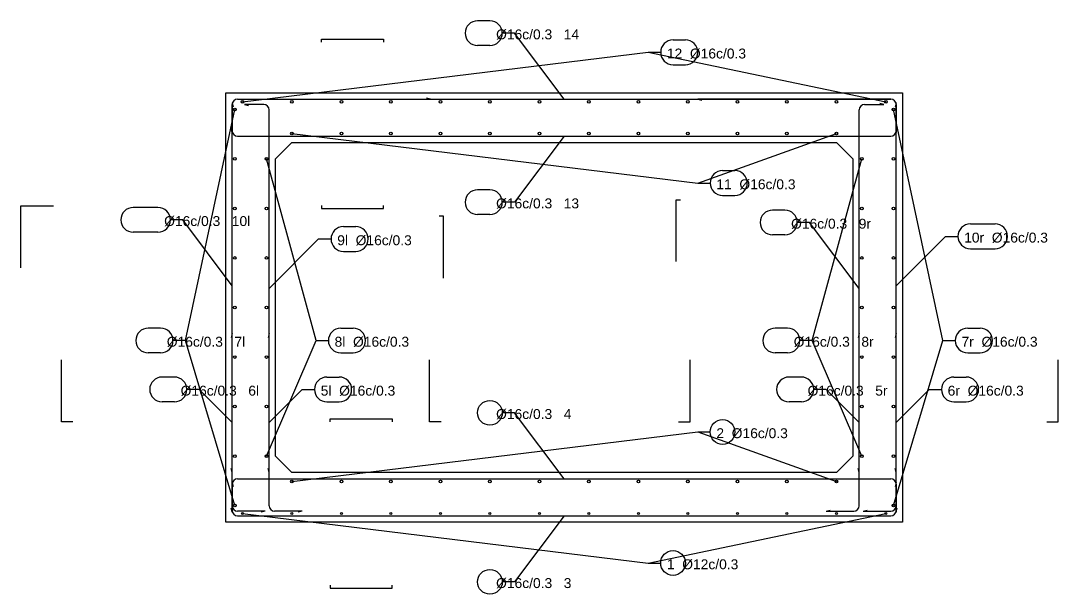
# Model space of a CAD drawing. Extents: x -1.3 to 10.1, y -0.4 to 24.9.
# Drawn here: x -1.24 to 5.04, y -0.44 to 3.04 of the extents above; entities that cross this region are included whole.
import ezdxf

# ---------------------------------------------------------------- set-up
doc = ezdxf.new("R2010")
doc.units = 0
doc.layers.get('0').update_dxf_attribs({"linetype": 'continuous'})
for name, color, linetype in [('color_0', 255, 'Continuous'), ('color_1', 254, 'Continuous'), ('color_2', 253, 'Continuous'), ('color_3', 252, 'Continuous'), ('color_6', 249, 'Continuous')]:
    doc.layers.add(name, color=color, linetype=linetype)
doc.styles.get("Standard").update_dxf_attribs({"font": 'ARIAL.TTF'})

# ---------------------------------------------------------------- blocks, each defined once
blk = doc.blocks.new('SHAPE')
at = {"color": 0}
for p, q in [((0, 0), (0, 2.6)), ((0, 2.6), (4.1, 2.6)), ((4.1, 2.6), (4.1, 0)), ((4.1, 0), (0, 0))]:
    blk.add_line(p, q, dxfattribs=at)
blk = doc.blocks.new('SHAPE001')
at = {"color": 0}
for p, q in [((0.3, 2.2), (0.4, 2.3)), ((0.4, 2.3), (3.7, 2.3)), ((3.7, 2.3), (3.8, 2.2)), ((0.3, 0.4), (0.3, 2.2)), ((3.8, 2.2), (3.8, 0.4)), ((0.4, 0.3), (0.3, 0.4)), ((3.8, 0.4), (3.7, 0.3)), ((3.7, 0.3), (0.4, 0.3))]:
    blk.add_line(p, q, dxfattribs=at)
blk = doc.blocks.new('WIRE001')
at = {"color": 3}
for p, q in [((0.038, 0.24), (0.038, 0.07)), ((4.062, 0.07), (4.062, 0.24)), ((0.07, 0.038), (4.03, 0.038))]:
    blk.add_line(p, q, dxfattribs=at)
for centre, start, end in [((0.07, 0.07), -180, -90), ((4.03, 0.07), -90, 0)]:
    blk.add_arc(centre, 0.032, start, end, dxfattribs=at)
blk = doc.blocks.new('LINE001')
at = {"color": 6}
blk.add_line((0.038, 0.24), (0.0445, 0.2159), dxfattribs=at)
blk = doc.blocks.new('LINE002')
at = {"color": 6}
blk.add_line((4.062, 0.24), (4.0555, 0.2159), dxfattribs=at)
blk = doc.blocks.new('WIRE002')
at = {"color": 2}
for p, q in [((2.05, 0.038), (1.75, -0.362)), ((1.75, -0.362), (1.675, -0.362))]:
    blk.add_line(p, q, dxfattribs=at)
blk = doc.blocks.new('CIRCLE018')
at = {"color": 2}
blk.add_circle((1.6, -0.362), 0.075, dxfattribs=at)
blk = doc.blocks.new('SHAPE002')
at = {"color": 0}
for p, q in [((0.6325, -0.3815), (0.6325, -0.4004)), ((0.6325, -0.4004), (1.0075, -0.4004)), ((1.0075, -0.4004), (1.0075, -0.3815))]:
    blk.add_line(p, q, dxfattribs=at)
blk = doc.blocks.new('WIRE004')
at = {"color": 3}
for p, q in [((0.07, 0.262), (4.03, 0.262)), ((0.038, 0.06), (0.038, 0.23)), ((4.062, 0.23), (4.062, 0.06))]:
    blk.add_line(p, q, dxfattribs=at)
for centre, start, end in [((0.07, 0.23), 90, -180), ((4.03, 0.23), 0, 90)]:
    blk.add_arc(centre, 0.032, start, end, dxfattribs=at)
blk = doc.blocks.new('LINE004')
at = {"color": 6}
blk.add_line((0.038, 0.06), (0.0315, 0.0841), dxfattribs=at)
blk = doc.blocks.new('LINE005')
at = {"color": 6}
blk.add_line((4.062, 0.06), (4.0685, 0.0841), dxfattribs=at)
blk = doc.blocks.new('WIRE005')
at = {"color": 2}
for p, q in [((1.75, 0.662), (1.675, 0.662)), ((2.05, 0.262), (1.75, 0.662))]:
    blk.add_line(p, q, dxfattribs=at)
blk = doc.blocks.new('CIRCLE037')
at = {"color": 2}
blk.add_circle((1.6, 0.662), 0.075, dxfattribs=at)
blk = doc.blocks.new('SHAPE003')
at = {"color": 0}
for p, q in [((0.6325, 0.6065), (0.6325, 0.6254)), ((0.6325, 0.6254), (1.0075, 0.6254)), ((1.0075, 0.6254), (1.0075, 0.6065))]:
    blk.add_line(p, q, dxfattribs=at)
blk = doc.blocks.new('WIRE006')
at = {"color": 2}
for p, q in [((0.1, 0.052), (2.56, -0.248)), ((2.56, -0.248), (2.635, -0.248))]:
    blk.add_line(p, q, dxfattribs=at)
blk = doc.blocks.new('CIRCLE038')
at = {"color": 2}
blk.add_circle((2.71, -0.248), 0.075, dxfattribs=at)
blk = doc.blocks.new('CIRCLE039')
at = {"color": 1}
blk.add_circle((0.1, 0.052), 0.006, dxfattribs=at)
blk = doc.blocks.new('CIRCLE040')
at = {"color": 1}
blk.add_circle((0.4, 0.052), 0.006, dxfattribs=at)
blk = doc.blocks.new('CIRCLE041')
at = {"color": 1}
blk.add_circle((0.7, 0.052), 0.006, dxfattribs=at)
blk = doc.blocks.new('CIRCLE042')
at = {"color": 1}
blk.add_circle((1, 0.052), 0.006, dxfattribs=at)
blk = doc.blocks.new('CIRCLE043')
at = {"color": 1}
blk.add_circle((1.3, 0.052), 0.006, dxfattribs=at)
blk = doc.blocks.new('CIRCLE044')
at = {"color": 1}
blk.add_circle((1.6, 0.052), 0.006, dxfattribs=at)
blk = doc.blocks.new('CIRCLE045')
at = {"color": 1}
blk.add_circle((1.9, 0.052), 0.006, dxfattribs=at)
blk = doc.blocks.new('CIRCLE046')
at = {"color": 1}
blk.add_circle((2.2, 0.052), 0.006, dxfattribs=at)
blk = doc.blocks.new('CIRCLE047')
at = {"color": 1}
blk.add_circle((2.5, 0.052), 0.006, dxfattribs=at)
blk = doc.blocks.new('CIRCLE048')
at = {"color": 1}
blk.add_circle((2.8, 0.052), 0.006, dxfattribs=at)
blk = doc.blocks.new('CIRCLE049')
at = {"color": 1}
blk.add_circle((3.1, 0.052), 0.006, dxfattribs=at)
blk = doc.blocks.new('CIRCLE050')
at = {"color": 1}
blk.add_circle((3.4, 0.052), 0.006, dxfattribs=at)
blk = doc.blocks.new('CIRCLE051')
at = {"color": 1}
blk.add_circle((3.7, 0.052), 0.006, dxfattribs=at)
blk = doc.blocks.new('CIRCLE052')
at = {"color": 1}
blk.add_circle((4, 0.052), 0.006, dxfattribs=at)
blk = doc.blocks.new('LINE006')
at = {"color": 2}
blk.add_line((2.56, -0.248), (4, 0.052), dxfattribs=at)
blk = doc.blocks.new('WIRE009')
at = {"color": 2}
for p, q in [((0.4, 0.246), (2.86, 0.546)), ((2.86, 0.546), (2.935, 0.546))]:
    blk.add_line(p, q, dxfattribs=at)
blk = doc.blocks.new('CIRCLE054')
at = {"color": 2}
blk.add_circle((3.01, 0.546), 0.075, dxfattribs=at)
blk = doc.blocks.new('CIRCLE055')
at = {"color": 1}
blk.add_circle((0.4, 0.246), 0.008, dxfattribs=at)
blk = doc.blocks.new('CIRCLE056')
at = {"color": 1}
blk.add_circle((0.7, 0.246), 0.008, dxfattribs=at)
blk = doc.blocks.new('CIRCLE057')
at = {"color": 1}
blk.add_circle((1, 0.246), 0.008, dxfattribs=at)
blk = doc.blocks.new('CIRCLE058')
at = {"color": 1}
blk.add_circle((1.3, 0.246), 0.008, dxfattribs=at)
blk = doc.blocks.new('CIRCLE059')
at = {"color": 1}
blk.add_circle((1.6, 0.246), 0.008, dxfattribs=at)
blk = doc.blocks.new('CIRCLE060')
at = {"color": 1}
blk.add_circle((1.9, 0.246), 0.008, dxfattribs=at)
blk = doc.blocks.new('CIRCLE061')
at = {"color": 1}
blk.add_circle((2.2, 0.246), 0.008, dxfattribs=at)
blk = doc.blocks.new('CIRCLE062')
at = {"color": 1}
blk.add_circle((2.5, 0.246), 0.008, dxfattribs=at)
blk = doc.blocks.new('CIRCLE063')
at = {"color": 1}
blk.add_circle((2.8, 0.246), 0.008, dxfattribs=at)
blk = doc.blocks.new('CIRCLE064')
at = {"color": 1}
blk.add_circle((3.1, 0.246), 0.008, dxfattribs=at)
blk = doc.blocks.new('CIRCLE065')
at = {"color": 1}
blk.add_circle((3.4, 0.246), 0.008, dxfattribs=at)
blk = doc.blocks.new('CIRCLE066')
at = {"color": 1}
blk.add_circle((3.7, 0.246), 0.008, dxfattribs=at)
blk = doc.blocks.new('LINE009')
at = {"color": 2}
blk.add_line((2.86, 0.546), (3.7, 0.246), dxfattribs=at)
blk = doc.blocks.new('WIRE013')
at = {"color": 3}
for p, q in [((0.038, 2.54), (0.038, 2.37)), ((4.062, 2.37), (4.062, 2.54)), ((0.07, 2.338), (4.03, 2.338))]:
    blk.add_line(p, q, dxfattribs=at)
for centre, start, end in [((0.07, 2.37), -180, -90), ((4.03, 2.37), -90, 0)]:
    blk.add_arc(centre, 0.032, start, end, dxfattribs=at)
blk = doc.blocks.new('LINE013')
at = {"color": 6}
blk.add_line((0.038, 2.54), (0.0445, 2.5159), dxfattribs=at)
blk = doc.blocks.new('LINE014')
at = {"color": 6}
blk.add_line((4.062, 2.54), (4.0555, 2.5159), dxfattribs=at)
blk = doc.blocks.new('WIRE014')
at = {"color": 2}
for p, q in [((2.05, 2.338), (1.75, 1.938)), ((1.75, 1.938), (1.675, 1.938))]:
    blk.add_line(p, q, dxfattribs=at)
blk = doc.blocks.new('SHAPE008')
at = {"color": 0}
for p, q in [((1.6, 2.013), (1.525, 2.013)), ((1.6, 1.863), (1.525, 1.863))]:
    blk.add_line(p, q, dxfattribs=at)
for centre, start, end in [((1.525, 1.938), 90, -90), ((1.6, 1.938), -90, 90)]:
    blk.add_arc(centre, 0.075, start, end, dxfattribs=at)
blk = doc.blocks.new('SHAPE009')
at = {"color": 0}
for p, q in [((0.58, 1.9185), (0.58, 1.8996)), ((0.58, 1.8996), (0.955, 1.8996)), ((0.955, 1.8996), (0.955, 1.9185))]:
    blk.add_line(p, q, dxfattribs=at)
blk = doc.blocks.new('WIRE016')
at = {"color": 3}
for p, q in [((0.038, 2.36), (0.038, 2.53)), ((0.07, 2.562), (4.03, 2.562)), ((4.062, 2.53), (4.062, 2.36))]:
    blk.add_line(p, q, dxfattribs=at)
for centre, start, end in [((0.07, 2.53), 90, -180), ((4.03, 2.53), 0, 90)]:
    blk.add_arc(centre, 0.032, start, end, dxfattribs=at)
blk = doc.blocks.new('LINE016')
at = {"color": 6}
blk.add_line((0.038, 2.36), (0.0315, 2.3841), dxfattribs=at)
blk = doc.blocks.new('LINE017')
at = {"color": 6}
blk.add_line((4.062, 2.36), (4.0685, 2.3841), dxfattribs=at)
blk = doc.blocks.new('WIRE017')
at = {"color": 2}
for p, q in [((1.75, 2.962), (1.675, 2.962)), ((2.05, 2.562), (1.75, 2.962))]:
    blk.add_line(p, q, dxfattribs=at)
blk = doc.blocks.new('SHAPE011')
at = {"color": 0}
for p, q in [((1.6, 3.037), (1.525, 3.037)), ((1.6, 2.887), (1.525, 2.887))]:
    blk.add_line(p, q, dxfattribs=at)
for centre, start, end in [((1.525, 2.962), 90, -90), ((1.6, 2.962), -90, 90)]:
    blk.add_arc(centre, 0.075, start, end, dxfattribs=at)
blk = doc.blocks.new('SHAPE012')
at = {"color": 0}
for p, q in [((0.58, 2.9065), (0.58, 2.9254)), ((0.58, 2.9254), (0.955, 2.9254)), ((0.955, 2.9254), (0.955, 2.9065))]:
    blk.add_line(p, q, dxfattribs=at)
blk = doc.blocks.new('WIRE018')
at = {"color": 2}
for p, q in [((0.4, 2.354), (2.86, 2.054)), ((2.86, 2.054), (2.935, 2.054))]:
    blk.add_line(p, q, dxfattribs=at)
blk = doc.blocks.new('SHAPE013')
at = {"color": 0}
for p, q in [((3.01, 2.129), (3.085, 2.129)), ((3.01, 1.979), (3.085, 1.979))]:
    blk.add_line(p, q, dxfattribs=at)
for centre, start, end in [((3.01, 2.054), 90, -90), ((3.085, 2.054), -90, 90)]:
    blk.add_arc(centre, 0.075, start, end, dxfattribs=at)
blk = doc.blocks.new('CIRCLE102')
at = {"color": 1}
blk.add_circle((0.4, 2.354), 0.008, dxfattribs=at)
blk = doc.blocks.new('CIRCLE103')
at = {"color": 1}
blk.add_circle((0.7, 2.354), 0.008, dxfattribs=at)
blk = doc.blocks.new('CIRCLE104')
at = {"color": 1}
blk.add_circle((1, 2.354), 0.008, dxfattribs=at)
blk = doc.blocks.new('CIRCLE105')
at = {"color": 1}
blk.add_circle((1.3, 2.354), 0.008, dxfattribs=at)
blk = doc.blocks.new('CIRCLE106')
at = {"color": 1}
blk.add_circle((1.6, 2.354), 0.008, dxfattribs=at)
blk = doc.blocks.new('CIRCLE107')
at = {"color": 1}
blk.add_circle((1.9, 2.354), 0.008, dxfattribs=at)
blk = doc.blocks.new('CIRCLE108')
at = {"color": 1}
blk.add_circle((2.2, 2.354), 0.008, dxfattribs=at)
blk = doc.blocks.new('CIRCLE109')
at = {"color": 1}
blk.add_circle((2.5, 2.354), 0.008, dxfattribs=at)
blk = doc.blocks.new('CIRCLE110')
at = {"color": 1}
blk.add_circle((2.8, 2.354), 0.008, dxfattribs=at)
blk = doc.blocks.new('CIRCLE111')
at = {"color": 1}
blk.add_circle((3.1, 2.354), 0.008, dxfattribs=at)
blk = doc.blocks.new('CIRCLE112')
at = {"color": 1}
blk.add_circle((3.4, 2.354), 0.008, dxfattribs=at)
blk = doc.blocks.new('CIRCLE113')
at = {"color": 1}
blk.add_circle((3.7, 2.354), 0.008, dxfattribs=at)
blk = doc.blocks.new('LINE018')
at = {"color": 2}
blk.add_line((2.86, 2.054), (3.7, 2.354), dxfattribs=at)
blk = doc.blocks.new('WIRE021')
at = {"color": 2}
for p, q in [((0.1, 2.546), (2.56, 2.846)), ((2.56, 2.846), (2.635, 2.846))]:
    blk.add_line(p, q, dxfattribs=at)
blk = doc.blocks.new('SHAPE016')
at = {"color": 0}
for p, q in [((2.71, 2.921), (2.785, 2.921)), ((2.71, 2.771), (2.785, 2.771))]:
    blk.add_line(p, q, dxfattribs=at)
for centre, start, end in [((2.71, 2.846), 90, -90), ((2.785, 2.846), -90, 90)]:
    blk.add_arc(centre, 0.075, start, end, dxfattribs=at)
blk = doc.blocks.new('CIRCLE114')
at = {"color": 1}
blk.add_circle((0.1, 2.546), 0.008, dxfattribs=at)
blk = doc.blocks.new('CIRCLE115')
at = {"color": 1}
blk.add_circle((0.4, 2.546), 0.008, dxfattribs=at)
blk = doc.blocks.new('CIRCLE116')
at = {"color": 1}
blk.add_circle((0.7, 2.546), 0.008, dxfattribs=at)
blk = doc.blocks.new('CIRCLE117')
at = {"color": 1}
blk.add_circle((1, 2.546), 0.008, dxfattribs=at)
blk = doc.blocks.new('CIRCLE118')
at = {"color": 1}
blk.add_circle((1.3, 2.546), 0.008, dxfattribs=at)
blk = doc.blocks.new('CIRCLE119')
at = {"color": 1}
blk.add_circle((1.6, 2.546), 0.008, dxfattribs=at)
blk = doc.blocks.new('CIRCLE120')
at = {"color": 1}
blk.add_circle((1.9, 2.546), 0.008, dxfattribs=at)
blk = doc.blocks.new('CIRCLE121')
at = {"color": 1}
blk.add_circle((2.2, 2.546), 0.008, dxfattribs=at)
blk = doc.blocks.new('CIRCLE122')
at = {"color": 1}
blk.add_circle((2.5, 2.546), 0.008, dxfattribs=at)
blk = doc.blocks.new('CIRCLE123')
at = {"color": 1}
blk.add_circle((2.8, 2.546), 0.008, dxfattribs=at)
blk = doc.blocks.new('CIRCLE124')
at = {"color": 1}
blk.add_circle((3.1, 2.546), 0.008, dxfattribs=at)
blk = doc.blocks.new('CIRCLE125')
at = {"color": 1}
blk.add_circle((3.4, 2.546), 0.008, dxfattribs=at)
blk = doc.blocks.new('CIRCLE126')
at = {"color": 1}
blk.add_circle((3.7, 2.546), 0.008, dxfattribs=at)
blk = doc.blocks.new('CIRCLE127')
at = {"color": 1}
blk.add_circle((4, 2.546), 0.008, dxfattribs=at)
blk = doc.blocks.new('LINE021')
at = {"color": 2}
blk.add_line((2.56, 2.846), (4, 2.546), dxfattribs=at)
blk = doc.blocks.new('WIRE025')
at = {"color": 3}
for p, q in [((0.23, 2.53), (0.112, 2.53)), ((0.262, 0.3), (0.262, 2.498))]:
    blk.add_line(p, q, dxfattribs=at)
blk.add_arc((0.23, 2.498), 0.032, 0, 90, dxfattribs=at)
blk = doc.blocks.new('LINE025')
at = {"color": 6}
blk.add_line((0.262, 0.3), (0.2555, 0.3241), dxfattribs=at)
blk = doc.blocks.new('LINE026')
at = {"color": 6}
blk.add_line((0.112, 2.53), (0.1361, 2.5235), dxfattribs=at)
blk = doc.blocks.new('WIRE026')
at = {"color": 2}
for p, q in [((0.262, 1.415), (0.562, 1.715)), ((0.562, 1.715), (0.637, 1.715))]:
    blk.add_line(p, q, dxfattribs=at)
blk = doc.blocks.new('SHAPE021')
at = {"color": 0}
for p, q in [((0.712, 1.79), (0.787, 1.79)), ((0.712, 1.64), (0.787, 1.64))]:
    blk.add_line(p, q, dxfattribs=at)
for centre, start, end in [((0.712, 1.715), 90, -90), ((0.787, 1.715), -90, 90)]:
    blk.add_arc(centre, 0.075, start, end, dxfattribs=at)
blk = doc.blocks.new('SHAPE022')
at = {"color": 0}
for p, q in [((1.3179, 1.8532), (1.2927, 1.8532)), ((1.3179, 1.4782), (1.3179, 1.8532))]:
    blk.add_line(p, q, dxfattribs=at)
blk = doc.blocks.new('WIRE028')
at = {"color": 3}
for p, q in [((0.038, 0.3), (0.038, 2.53)), ((0.07, 2.562), (1.2401, 2.562))]:
    blk.add_line(p, q, dxfattribs=at)
blk.add_arc((0.07, 2.53), 0.032, 90, -180, dxfattribs=at)
blk = doc.blocks.new('LINE028')
at = {"color": 6}
blk.add_line((0.038, 0.3), (0.0315, 0.3241), dxfattribs=at)
blk = doc.blocks.new('LINE029')
at = {"color": 6}
blk.add_line((1.2401, 2.562), (1.216, 2.5685), dxfattribs=at)
blk = doc.blocks.new('WIRE029')
at = {"color": 2}
for p, q in [((-0.262, 1.831), (-0.337, 1.831)), ((0.038, 1.431), (-0.262, 1.831))]:
    blk.add_line(p, q, dxfattribs=at)
blk = doc.blocks.new('SHAPE024')
at = {"color": 0}
for p, q in [((-0.412, 1.906), (-0.562, 1.906)), ((-0.412, 1.756), (-0.562, 1.756))]:
    blk.add_line(p, q, dxfattribs=at)
for centre, start, end in [((-0.562, 1.831), 90, -90), ((-0.412, 1.831), -90, 90)]:
    blk.add_arc(centre, 0.075, start, end, dxfattribs=at)
blk = doc.blocks.new('SHAPE025')
at = {"color": 0}
for p, q in [((-1.2437, 1.5409), (-1.2437, 1.9159)), ((-1.2437, 1.9159), (-1.0444, 1.9159))]:
    blk.add_line(p, q, dxfattribs=at)
blk = doc.blocks.new('WIRE030')
at = {"color": 2}
for p, q in [((0.246, 0.4), (0.546, 1.1)), ((0.546, 1.1), (0.621, 1.1))]:
    blk.add_line(p, q, dxfattribs=at)
blk = doc.blocks.new('SHAPE026')
at = {"color": 0}
for p, q in [((0.696, 1.175), (0.771, 1.175)), ((0.696, 1.025), (0.771, 1.025))]:
    blk.add_line(p, q, dxfattribs=at)
for centre, start, end in [((0.696, 1.1), 90, -90), ((0.771, 1.1), -90, 90)]:
    blk.add_arc(centre, 0.075, start, end, dxfattribs=at)
blk = doc.blocks.new('CIRCLE162')
at = {"color": 1}
blk.add_circle((0.246, 0.4), 0.008, dxfattribs=at)
blk = doc.blocks.new('CIRCLE163')
at = {"color": 1}
blk.add_circle((0.246, 0.7), 0.008, dxfattribs=at)
blk = doc.blocks.new('CIRCLE164')
at = {"color": 1}
blk.add_circle((0.246, 1), 0.008, dxfattribs=at)
blk = doc.blocks.new('CIRCLE165')
at = {"color": 1}
blk.add_circle((0.246, 1.3), 0.008, dxfattribs=at)
blk = doc.blocks.new('CIRCLE166')
at = {"color": 1}
blk.add_circle((0.246, 1.6), 0.008, dxfattribs=at)
blk = doc.blocks.new('CIRCLE167')
at = {"color": 1}
blk.add_circle((0.246, 1.9), 0.008, dxfattribs=at)
blk = doc.blocks.new('CIRCLE168')
at = {"color": 1}
blk.add_circle((0.246, 2.2), 0.008, dxfattribs=at)
blk = doc.blocks.new('LINE030')
at = {"color": 2}
blk.add_line((0.546, 1.1), (0.246, 2.2), dxfattribs=at)
blk = doc.blocks.new('WIRE033')
at = {"color": 2}
for p, q in [((-0.246, 1.1), (-0.321, 1.1)), ((0.054, 0.1), (-0.246, 1.1))]:
    blk.add_line(p, q, dxfattribs=at)
blk = doc.blocks.new('SHAPE029')
at = {"color": 0}
for p, q in [((-0.396, 1.175), (-0.471, 1.175)), ((-0.396, 1.025), (-0.471, 1.025))]:
    blk.add_line(p, q, dxfattribs=at)
for centre, start, end in [((-0.471, 1.1), 90, -90), ((-0.396, 1.1), -90, 90)]:
    blk.add_arc(centre, 0.075, start, end, dxfattribs=at)
blk = doc.blocks.new('CIRCLE169')
at = {"color": 1}
blk.add_circle((0.054, 0.1), 0.008, dxfattribs=at)
blk = doc.blocks.new('CIRCLE170')
at = {"color": 1}
blk.add_circle((0.054, 0.4), 0.008, dxfattribs=at)
blk = doc.blocks.new('CIRCLE171')
at = {"color": 1}
blk.add_circle((0.054, 0.7), 0.008, dxfattribs=at)
blk = doc.blocks.new('CIRCLE172')
at = {"color": 1}
blk.add_circle((0.054, 1), 0.008, dxfattribs=at)
blk = doc.blocks.new('CIRCLE173')
at = {"color": 1}
blk.add_circle((0.054, 1.3), 0.008, dxfattribs=at)
blk = doc.blocks.new('CIRCLE174')
at = {"color": 1}
blk.add_circle((0.054, 1.6), 0.008, dxfattribs=at)
blk = doc.blocks.new('CIRCLE175')
at = {"color": 1}
blk.add_circle((0.054, 1.9), 0.008, dxfattribs=at)
blk = doc.blocks.new('CIRCLE176')
at = {"color": 1}
blk.add_circle((0.054, 2.2), 0.008, dxfattribs=at)
blk = doc.blocks.new('CIRCLE177')
at = {"color": 1}
blk.add_circle((0.054, 2.5), 0.008, dxfattribs=at)
blk = doc.blocks.new('LINE033')
at = {"color": 2}
blk.add_line((-0.246, 1.1), (0.054, 2.5), dxfattribs=at)
blk = doc.blocks.new('WIRE037')
at = {"color": 3}
for p, q in [((4.03, 2.562), (2.8599, 2.562)), ((4.062, 0.3), (4.062, 2.53))]:
    blk.add_line(p, q, dxfattribs=at)
blk.add_arc((4.03, 2.53), 0.032, 0, 90, dxfattribs=at)
blk = doc.blocks.new('LINE037')
at = {"color": 6}
blk.add_line((4.062, 0.3), (4.0555, 0.3241), dxfattribs=at)
blk = doc.blocks.new('LINE038')
at = {"color": 6}
blk.add_line((2.8599, 2.562), (2.884, 2.5555), dxfattribs=at)
blk = doc.blocks.new('WIRE038')
at = {"color": 2}
for p, q in [((4.062, 1.431), (4.362, 1.731)), ((4.362, 1.731), (4.437, 1.731))]:
    blk.add_line(p, q, dxfattribs=at)
blk = doc.blocks.new('SHAPE034')
at = {"color": 0}
for p, q in [((4.512, 1.806), (4.662, 1.806)), ((4.512, 1.656), (4.662, 1.656))]:
    blk.add_line(p, q, dxfattribs=at)
for centre, start, end in [((4.512, 1.731), 90, -90), ((4.662, 1.731), -90, 90)]:
    blk.add_arc(centre, 0.075, start, end, dxfattribs=at)
blk = doc.blocks.new('WIRE040')
at = {"color": 3}
for p, q in [((3.87, 2.53), (3.988, 2.53)), ((3.838, 0.3), (3.838, 2.498))]:
    blk.add_line(p, q, dxfattribs=at)
blk.add_arc((3.87, 2.498), 0.032, 90, 180, dxfattribs=at)
blk = doc.blocks.new('LINE040')
at = {"color": 6}
blk.add_line((3.838, 0.3), (3.8315, 0.3241), dxfattribs=at)
blk = doc.blocks.new('LINE041')
at = {"color": 6}
blk.add_line((3.988, 2.53), (3.9639, 2.5365), dxfattribs=at)
blk = doc.blocks.new('WIRE041')
at = {"color": 2}
for p, q in [((3.538, 1.815), (3.463, 1.815)), ((3.838, 1.415), (3.538, 1.815))]:
    blk.add_line(p, q, dxfattribs=at)
blk = doc.blocks.new('SHAPE037')
at = {"color": 0}
for p, q in [((3.388, 1.89), (3.313, 1.89)), ((3.388, 1.74), (3.313, 1.74))]:
    blk.add_line(p, q, dxfattribs=at)
for centre, start, end in [((3.313, 1.815), 90, -90), ((3.388, 1.815), -90, 90)]:
    blk.add_arc(centre, 0.075, start, end, dxfattribs=at)
blk = doc.blocks.new('SHAPE038')
at = {"color": 0}
for p, q in [((2.7296, 1.5782), (2.7296, 1.9532)), ((2.7296, 1.9532), (2.7548, 1.9532))]:
    blk.add_line(p, q, dxfattribs=at)
blk = doc.blocks.new('WIRE042')
at = {"color": 2}
for p, q in [((4.046, 0.1), (4.346, 1.1)), ((4.346, 1.1), (4.421, 1.1))]:
    blk.add_line(p, q, dxfattribs=at)
blk = doc.blocks.new('SHAPE039')
at = {"color": 0}
for p, q in [((4.496, 1.175), (4.571, 1.175)), ((4.496, 1.025), (4.571, 1.025))]:
    blk.add_line(p, q, dxfattribs=at)
for centre, start, end in [((4.496, 1.1), 90, -90), ((4.571, 1.1), -90, 90)]:
    blk.add_arc(centre, 0.075, start, end, dxfattribs=at)
blk = doc.blocks.new('CIRCLE212')
at = {"color": 1}
blk.add_circle((4.046, 0.1), 0.008, dxfattribs=at)
blk = doc.blocks.new('CIRCLE213')
at = {"color": 1}
blk.add_circle((4.046, 0.4), 0.008, dxfattribs=at)
blk = doc.blocks.new('CIRCLE214')
at = {"color": 1}
blk.add_circle((4.046, 0.7), 0.008, dxfattribs=at)
blk = doc.blocks.new('CIRCLE215')
at = {"color": 1}
blk.add_circle((4.046, 1), 0.008, dxfattribs=at)
blk = doc.blocks.new('CIRCLE216')
at = {"color": 1}
blk.add_circle((4.046, 1.3), 0.008, dxfattribs=at)
blk = doc.blocks.new('CIRCLE217')
at = {"color": 1}
blk.add_circle((4.046, 1.6), 0.008, dxfattribs=at)
blk = doc.blocks.new('CIRCLE218')
at = {"color": 1}
blk.add_circle((4.046, 1.9), 0.008, dxfattribs=at)
blk = doc.blocks.new('CIRCLE219')
at = {"color": 1}
blk.add_circle((4.046, 2.2), 0.008, dxfattribs=at)
blk = doc.blocks.new('CIRCLE220')
at = {"color": 1}
blk.add_circle((4.046, 2.5), 0.008, dxfattribs=at)
blk = doc.blocks.new('LINE042')
at = {"color": 2}
blk.add_line((4.346, 1.1), (4.046, 2.5), dxfattribs=at)
blk = doc.blocks.new('WIRE045')
at = {"color": 2}
for p, q in [((3.554, 1.1), (3.479, 1.1)), ((3.854, 0.4), (3.554, 1.1))]:
    blk.add_line(p, q, dxfattribs=at)
blk = doc.blocks.new('SHAPE042')
at = {"color": 0}
for p, q in [((3.404, 1.175), (3.329, 1.175)), ((3.404, 1.025), (3.329, 1.025))]:
    blk.add_line(p, q, dxfattribs=at)
for centre, start, end in [((3.329, 1.1), 90, -90), ((3.404, 1.1), -90, 90)]:
    blk.add_arc(centre, 0.075, start, end, dxfattribs=at)
blk = doc.blocks.new('CIRCLE221')
at = {"color": 1}
blk.add_circle((3.854, 0.4), 0.008, dxfattribs=at)
blk = doc.blocks.new('CIRCLE222')
at = {"color": 1}
blk.add_circle((3.854, 0.7), 0.008, dxfattribs=at)
blk = doc.blocks.new('CIRCLE223')
at = {"color": 1}
blk.add_circle((3.854, 1), 0.008, dxfattribs=at)
blk = doc.blocks.new('CIRCLE224')
at = {"color": 1}
blk.add_circle((3.854, 1.3), 0.008, dxfattribs=at)
blk = doc.blocks.new('CIRCLE225')
at = {"color": 1}
blk.add_circle((3.854, 1.6), 0.008, dxfattribs=at)
blk = doc.blocks.new('CIRCLE226')
at = {"color": 1}
blk.add_circle((3.854, 1.9), 0.008, dxfattribs=at)
blk = doc.blocks.new('CIRCLE227')
at = {"color": 1}
blk.add_circle((3.854, 2.2), 0.008, dxfattribs=at)
blk = doc.blocks.new('LINE045')
at = {"color": 2}
blk.add_line((3.554, 1.1), (3.854, 2.2), dxfattribs=at)
blk = doc.blocks.new('WIRE049')
at = {"color": 3}
for p, q in [((0.262, 0.098), (0.262, 1.1415)), ((0.462, 0.066), (0.294, 0.066))]:
    blk.add_line(p, q, dxfattribs=at)
blk.add_arc((0.294, 0.098), 0.032, -180, -90, dxfattribs=at)
blk = doc.blocks.new('LINE049')
at = {"color": 6}
blk.add_line((0.462, 0.066), (0.4379, 0.0595), dxfattribs=at)
blk = doc.blocks.new('LINE050')
at = {"color": 6}
blk.add_line((0.262, 1.1415), (0.2555, 1.1173), dxfattribs=at)
blk = doc.blocks.new('WIRE050')
at = {"color": 2}
for p, q in [((0.262, 0.6037), (0.462, 0.8037)), ((0.462, 0.8037), (0.537, 0.8037))]:
    blk.add_line(p, q, dxfattribs=at)
blk = doc.blocks.new('SHAPE047')
at = {"color": 0}
for p, q in [((0.612, 0.8787), (0.687, 0.8787)), ((0.612, 0.7287), (0.687, 0.7287))]:
    blk.add_line(p, q, dxfattribs=at)
for centre, start, end in [((0.612, 0.8037), 90, -90), ((0.687, 0.8037), -90, 90)]:
    blk.add_arc(centre, 0.075, start, end, dxfattribs=at)
blk = doc.blocks.new('SHAPE048')
at = {"color": 0}
for p, q in [((1.2339, 0.6081), (1.2339, 0.9831)), ((1.3036, 0.6081), (1.2339, 0.6081))]:
    blk.add_line(p, q, dxfattribs=at)
blk = doc.blocks.new('WIRE052')
at = {"color": 3}
for p, q in [((0.038, 0.098), (0.038, 1.1415)), ((0.238, 0.066), (0.07, 0.066))]:
    blk.add_line(p, q, dxfattribs=at)
blk.add_arc((0.07, 0.098), 0.032, -180, -90, dxfattribs=at)
blk = doc.blocks.new('LINE052')
at = {"color": 6}
blk.add_line((0.238, 0.066), (0.2139, 0.0595), dxfattribs=at)
blk = doc.blocks.new('LINE053')
at = {"color": 6}
blk.add_line((0.038, 1.1415), (0.0315, 1.1173), dxfattribs=at)
blk = doc.blocks.new('WIRE053')
at = {"color": 2}
for p, q in [((-0.162, 0.8037), (-0.237, 0.8037)), ((0.038, 0.6037), (-0.162, 0.8037))]:
    blk.add_line(p, q, dxfattribs=at)
blk = doc.blocks.new('SHAPE050')
at = {"color": 0}
for p, q in [((-0.312, 0.8787), (-0.387, 0.8787)), ((-0.312, 0.7287), (-0.387, 0.7287))]:
    blk.add_line(p, q, dxfattribs=at)
for centre, start, end in [((-0.387, 0.8037), 90, -90), ((-0.312, 0.8037), -90, 90)]:
    blk.add_arc(centre, 0.075, start, end, dxfattribs=at)
blk = doc.blocks.new('SHAPE051')
at = {"color": 0}
for p, q in [((-0.9973, 0.6081), (-0.9973, 0.9831)), ((-0.9276, 0.6081), (-0.9973, 0.6081))]:
    blk.add_line(p, q, dxfattribs=at)
blk = doc.blocks.new('WIRE055')
at = {"color": 3}
for p, q in [((4.062, 0.098), (4.062, 1.1415)), ((3.862, 0.066), (4.03, 0.066))]:
    blk.add_line(p, q, dxfattribs=at)
blk.add_arc((4.03, 0.098), 0.032, -90, 0, dxfattribs=at)
blk = doc.blocks.new('LINE055')
at = {"color": 6}
blk.add_line((3.862, 0.066), (3.8861, 0.0725), dxfattribs=at)
blk = doc.blocks.new('LINE056')
at = {"color": 6}
blk.add_line((4.062, 1.1415), (4.0555, 1.1173), dxfattribs=at)
blk = doc.blocks.new('WIRE056')
at = {"color": 2}
for p, q in [((4.062, 0.6037), (4.262, 0.8037)), ((4.262, 0.8037), (4.337, 0.8037))]:
    blk.add_line(p, q, dxfattribs=at)
blk = doc.blocks.new('SHAPE053')
at = {"color": 0}
for p, q in [((4.412, 0.8787), (4.487, 0.8787)), ((4.412, 0.7287), (4.487, 0.7287))]:
    blk.add_line(p, q, dxfattribs=at)
for centre, start, end in [((4.412, 0.8037), 90, -90), ((4.487, 0.8037), -90, 90)]:
    blk.add_arc(centre, 0.075, start, end, dxfattribs=at)
blk = doc.blocks.new('SHAPE054')
at = {"color": 0}
for p, q in [((5.0448, 0.6081), (5.0448, 0.9831)), ((4.9751, 0.6081), (5.0448, 0.6081))]:
    blk.add_line(p, q, dxfattribs=at)
blk = doc.blocks.new('WIRE058')
at = {"color": 3}
for p, q in [((3.838, 0.098), (3.838, 1.1415)), ((3.638, 0.066), (3.806, 0.066))]:
    blk.add_line(p, q, dxfattribs=at)
blk.add_arc((3.806, 0.098), 0.032, -90, 0, dxfattribs=at)
blk = doc.blocks.new('LINE058')
at = {"color": 6}
blk.add_line((3.638, 0.066), (3.6621, 0.0725), dxfattribs=at)
blk = doc.blocks.new('LINE059')
at = {"color": 6}
blk.add_line((3.838, 1.1415), (3.8315, 1.1173), dxfattribs=at)
blk = doc.blocks.new('WIRE059')
at = {"color": 2}
for p, q in [((3.638, 0.8037), (3.563, 0.8037)), ((3.838, 0.6037), (3.638, 0.8037))]:
    blk.add_line(p, q, dxfattribs=at)
blk = doc.blocks.new('SHAPE056')
at = {"color": 0}
for p, q in [((3.488, 0.8787), (3.413, 0.8787)), ((3.488, 0.7287), (3.413, 0.7287))]:
    blk.add_line(p, q, dxfattribs=at)
for centre, start, end in [((3.413, 0.8037), 90, -90), ((3.488, 0.8037), -90, 90)]:
    blk.add_arc(centre, 0.075, start, end, dxfattribs=at)
blk = doc.blocks.new('SHAPE057')
at = {"color": 0}
for p, q in [((2.8136, 0.6081), (2.8136, 0.9831)), ((2.7439, 0.6081), (2.8136, 0.6081))]:
    blk.add_line(p, q, dxfattribs=at)

msp = doc.modelspace()

# ---------------------------------------------------------------- block references
at = {"layer": 'color_0', "color": 0}
for name in ['SHAPE011', 'SHAPE012', 'SHAPE016', 'SHAPE', 'SHAPE001', 'SHAPE013', 'SHAPE008', 'SHAPE038', 'SHAPE025', 'SHAPE024', 'SHAPE009', 'SHAPE037', 'SHAPE022', 'SHAPE021', 'SHAPE034', 'SHAPE029', 'SHAPE026', 'SHAPE042', 'SHAPE039', 'SHAPE051', 'SHAPE048', 'SHAPE057', 'SHAPE054', 'SHAPE050', 'SHAPE047', 'SHAPE056', 'SHAPE053', 'SHAPE003', 'SHAPE002']:
    msp.add_blockref(name, (0, 0), dxfattribs=at)
at = {"layer": 'color_1', "color": 1}
for name in ['CIRCLE114', 'CIRCLE115', 'CIRCLE116', 'CIRCLE117', 'CIRCLE118', 'CIRCLE119', 'CIRCLE120', 'CIRCLE121', 'CIRCLE122', 'CIRCLE123', 'CIRCLE124', 'CIRCLE125', 'CIRCLE126', 'CIRCLE127', 'CIRCLE177', 'CIRCLE220', 'CIRCLE102', 'CIRCLE103', 'CIRCLE104', 'CIRCLE105', 'CIRCLE106', 'CIRCLE107', 'CIRCLE108', 'CIRCLE109', 'CIRCLE110', 'CIRCLE111', 'CIRCLE112', 'CIRCLE113', 'CIRCLE176', 'CIRCLE168', 'CIRCLE227', 'CIRCLE219', 'CIRCLE175', 'CIRCLE167', 'CIRCLE226', 'CIRCLE218', 'CIRCLE174', 'CIRCLE166', 'CIRCLE225', 'CIRCLE217', 'CIRCLE173', 'CIRCLE165', 'CIRCLE224', 'CIRCLE216', 'CIRCLE172', 'CIRCLE164', 'CIRCLE223', 'CIRCLE215', 'CIRCLE171', 'CIRCLE163', 'CIRCLE222', 'CIRCLE214', 'CIRCLE170', 'CIRCLE162', 'CIRCLE221', 'CIRCLE213', 'CIRCLE055', 'CIRCLE056', 'CIRCLE057', 'CIRCLE058', 'CIRCLE059', 'CIRCLE060', 'CIRCLE061', 'CIRCLE062', 'CIRCLE063', 'CIRCLE064', 'CIRCLE065', 'CIRCLE066', 'CIRCLE169', 'CIRCLE212', 'CIRCLE039', 'CIRCLE040', 'CIRCLE041', 'CIRCLE042', 'CIRCLE043', 'CIRCLE044', 'CIRCLE045', 'CIRCLE046', 'CIRCLE047', 'CIRCLE048', 'CIRCLE049', 'CIRCLE050', 'CIRCLE051', 'CIRCLE052']:
    msp.add_blockref(name, (0, 0), dxfattribs=at)
at = {"layer": 'color_2', "color": 2}
for name in ['WIRE017', 'WIRE021', 'LINE021', 'LINE033', 'LINE042', 'WIRE018', 'WIRE014', 'LINE018', 'LINE030', 'LINE045', 'WIRE029', 'WIRE041', 'WIRE026', 'WIRE038', 'WIRE033', 'WIRE030', 'WIRE045', 'WIRE042', 'WIRE053', 'WIRE050', 'WIRE059', 'WIRE056', 'CIRCLE037', 'WIRE005', 'CIRCLE054', 'WIRE009', 'LINE009', 'WIRE006', 'WIRE002', 'LINE006', 'CIRCLE038', 'CIRCLE018']:
    msp.add_blockref(name, (0, 0), dxfattribs=at)
at = {"layer": 'color_3', "color": 3}
for name in ['WIRE016', 'WIRE028', 'WIRE013', 'WIRE025', 'WIRE037', 'WIRE040', 'WIRE052', 'WIRE049', 'WIRE058', 'WIRE055', 'WIRE004', 'WIRE001']:
    msp.add_blockref(name, (0, 0), dxfattribs=at)
at = {"layer": 'color_6', "color": 6}
for name in ['LINE013', 'LINE026', 'LINE029', 'LINE038', 'LINE041', 'LINE014', 'LINE016', 'LINE017', 'LINE053', 'LINE050', 'LINE059', 'LINE056', 'LINE028', 'LINE025', 'LINE040', 'LINE037', 'LINE001', 'LINE002', 'LINE004', 'LINE052', 'LINE049', 'LINE058', 'LINE055', 'LINE005']:
    msp.add_blockref(name, (0, 0), dxfattribs=at)

# ---------------------------------------------------------------- texts
at = {"layer": 'color_0', "color": 0}
for s, p in [('%%C16c/0.3   14', (1.6375, 2.9245)), ('12  %%C16c/0.3', (2.6725, 2.8085)), ('11  %%C16c/0.3', (2.9725, 2.0165)), ('%%C16c/0.3   13', (1.6375, 1.9005)), ('%%C16c/0.3   10l', (-0.3745, 1.7935)), ('%%C16c/0.3   9r', (3.4255, 1.7775)), ('9l  %%C16c/0.3', (0.6745, 1.6775)), ('10r  %%C16c/0.3', (4.4745, 1.6935)), ('%%C16c/0.3   7l', (-0.3585, 1.0625)), ('8l  %%C16c/0.3', (0.6585, 1.0625)), ('%%C16c/0.3   8r', (3.4415, 1.0625)), ('7r  %%C16c/0.3', (4.4585, 1.0625)), ('%%C16c/0.3   6l', (-0.2745, 0.7662)), ('5l  %%C16c/0.3', (0.5745, 0.7662)), ('%%C16c/0.3   5r', (3.5255, 0.7662)), ('6r  %%C16c/0.3', (4.3745, 0.7662)), ('%%C16c/0.3   4', (1.6375, 0.6245)), ('2  %%C16c/0.3', (2.9725, 0.5085)), ('1  %%C12c/0.3', (2.6725, -0.2855)), ('%%C16c/0.3   3', (1.6375, -0.3995))]:
    msp.add_text(s, height=0.06, dxfattribs=at).set_placement(p)

doc.saveas('drawing.dxf')
